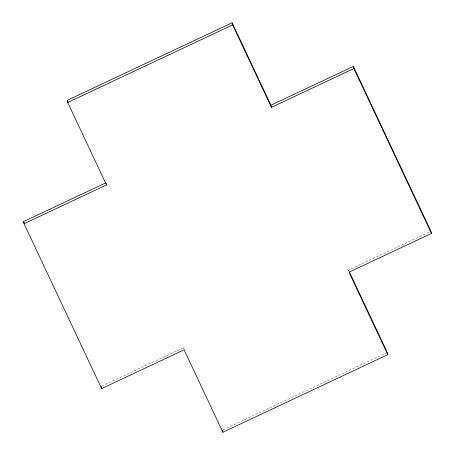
<?xml version="1.0" encoding="UTF-8"?>
<svg xmlns="http://www.w3.org/2000/svg" width="455" height="455" viewBox="0 0 455 455"><rect width="100%" height="100%" fill="white"/><g stroke="black" fill="none" stroke-linecap="round" stroke-linejoin="round"><path stroke-width="0.34" stroke-dasharray="2.27 1.71" d="M101.784 386.153L183.598 347.66L184.201 348.939M348.746 271.146L348.507 270.071L429.679 231.879M223.035 429.799L386.016 353.12M348.507 270.071L349.104 271.351M183.598 347.66L183.962 349.269"/><path stroke-width="0.68" d="M349.406 271.988L387.296 352.511L387.779 354.661L222.876 432.25L184.082 349.81L101.63 388.604L24.041 223.724L106.493 184.929L67.704 102.489L67.221 100.339L232.124 22.75L270.918 105.19L271.402 107.34L353.853 68.546L353.37 66.396L270.918 105.19M67.704 102.489L232.607 24.9L232.124 22.75M24.041 223.724L23.558 221.574L106.009 182.779M353.37 66.396L430.959 231.276L431.442 233.426L348.991 272.221L387.779 354.661M353.853 68.546L431.442 233.426M232.607 24.9L271.402 107.34M67.221 100.339L68.119 102.256M23.558 221.574L24.468 223.496M222.512 430.64L222.876 432.25M106.134 183.314L106.493 184.929M101.147 386.454L101.63 388.604"/></g></svg>
